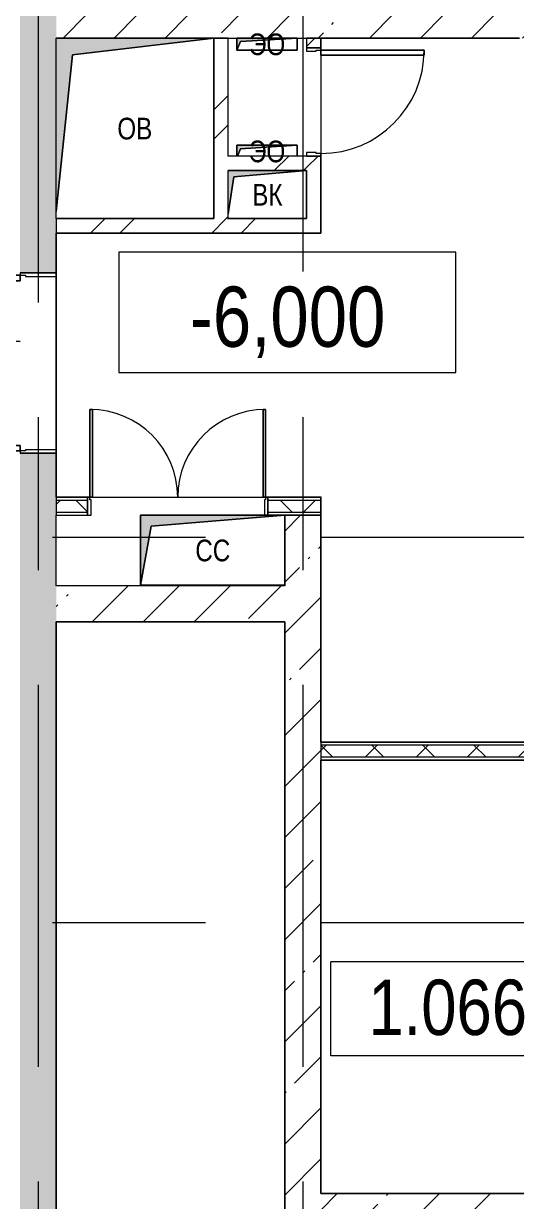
# Model space of a CAD drawing. Header units: millimetres. Extents: x 46431 to 216095, y -43515 to 31605.
# Drawn here: x 104211 to 108307, y 6202 to 15987 of the extents above; entities that cross this region are included whole.
import ezdxf

# ---------------------------------------------------------------- set-up
doc = ezdxf.new("R2010")
doc.units = ezdxf.units.MM
doc.linetypes.add('Осевые', pattern=[6350, 1270, -952.5, 3175, -952.5])
for name, color, linetype, lineweight in [('Высотные отметки', 7, 'Continuous', 9), ('Двери', 7, 'Continuous', 9), ('Каркас_Импост', 7, 'Continuous', 9), ('Марки помещений', 7, 'Continuous', 9), ('Обобщенные модели', 7, 'Continuous', 9), ('Общие ребра', 7, 'Continuous', 9), ('Оси-2', 7, 'Осевые', 9), ('Панель', 7, 'Continuous', 9), ('Перекрытия', 7, 'Continuous', 9), ('Стены', 7, 'Continuous', 9), ('Стены-1', 7, 'Continuous', 18), ('Типовые аннотации', 7, 'Continuous', 9), ('Штриховка разреза-3', 7, 'Continuous', 9), ('Элементы узлов', 7, 'Continuous', 9), ('Элементы узлов-1', 7, 'Continuous', 5)]:
    doc.layers.add(name, color=color, linetype=linetype, lineweight=lineweight)
doc.styles.add('Arial', font='Arial.ttf', dxfattribs={"width": 0.8, "height": 180})
doc.styles.add('Arial Narrow', font='Arial Narrow.ttf', dxfattribs={"height": 500})
doc.styles.add('Arial Narrow_1', font='Arial Narrow.ttf', dxfattribs={"height": 460})
pattern_1 = [(45, (0, 0), (-424.264, 424.264), [600, -100, 20, -100]), (45, (0, 424), (-424.264, 424.264), [])]
pattern_2 = [(45, (0, 0), (-212.132, 212.132), []), (135, (0, 0), (-212.132, -212.132), [])]
pattern_3 = [(45, (0, 0), (-502.8943, 502.8943), []), (45, (0, 762), (-502.8943, 502.8943), [])]

# ---------------------------------------------------------------- blocks, each defined once
blk = doc.blocks.new('Дверь - Полуторная_001 - ДВ3_20-15-6256105-План 1-го этажа на отм_ -6_000')
at = {"layer": 'Двери'}
for p, q in [((-684, 1059), (-729, 1059)), ((-729, 1059), (-729, 150)), ((-684, 150), (-684, 1059)), ((684, 150), (684, 699)), ((684, 699), (729, 699)), ((729, 699), (729, 150)), ((-729, 150), (-684, 150)), ((729, 150), (684, 150))]:
    blk.add_line(p, q, dxfattribs=at)
for centre, radius, start, end in [((-729, 150), 909, 360, 90), ((729, 150), 549, 90, 180)]:
    blk.add_arc(centre, radius, start, end, dxfattribs=at)
at = {"layer": 'Каркас_Импост'}
for p, q in [((-730, 150), (-750, 150)), ((-750, 150), (-750, -150)), ((-730, 105), (-730, 150)), ((-720, 105), (-730, 105)), ((-720, -150), (-720, 105)), ((730, 105), (720, 105)), ((720, 105), (720, -150)), ((750, 150), (730, 150)), ((730, 150), (730, 105)), ((750, -150), (750, 150)), ((-750, -150), (-720, -150)), ((720, -150), (750, -150))]:
    blk.add_line(p, q, dxfattribs=at)
at = {"layer": 'Панель'}
for p, q in [((-729, 1059), (-684, 1059)), ((-729, 150), (-729, 1059)), ((-684, 1059), (-684, 150)), ((684, 699), (684, 150)), ((729, 699), (684, 699)), ((729, 150), (729, 699)), ((-684, 150), (-729, 150)), ((684, 150), (729, 150))]:
    blk.add_line(p, q, dxfattribs=at)
blk = doc.blocks.new('Дверь - Двупольная_без ручек - ДТ1 21-15-6161256-План 1-го этажа на отм_ -6_000')
at = {"layer": 'Двери'}
for p, q in [((-709, 804), (-729, 804)), ((-729, 804), (-729, 75)), ((-709, 75), (-709, 804)), ((709, 75), (709, 804)), ((709, 804), (729, 804)), ((729, 804), (729, 75)), ((-729, 75), (-709, 75)), ((729, 75), (709, 75))]:
    blk.add_line(p, q, dxfattribs=at)
for centre, start, end in [((-729, 75), 360, 90), ((729, 75), 90, 180)]:
    blk.add_arc(centre, 729, start, end, dxfattribs=at)
at = {"layer": 'Каркас_Импост'}
for p, q in [((-730, 75), (-750, 75)), ((-750, 75), (-750, -75)), ((-730, 55), (-730, 75)), ((-720, 55), (-730, 55)), ((-720, -75), (-720, 55)), ((730, 55), (720, 55)), ((720, 55), (720, -75)), ((750, 75), (730, 75)), ((730, 75), (730, 55)), ((750, -75), (750, 75)), ((-750, -75), (-720, -75)), ((720, -75), (750, -75))]:
    blk.add_line(p, q, dxfattribs=at)
at = {"layer": 'Панель'}
for p, q in [((-729, 804), (-709, 804)), ((-729, 75), (-729, 804)), ((-709, 804), (-709, 75)), ((709, 804), (709, 75)), ((729, 804), (709, 804)), ((729, 75), (729, 804)), ((-709, 75), (-729, 75)), ((709, 75), (729, 75))]:
    blk.add_line(p, q, dxfattribs=at)
blk = doc.blocks.new('Дверь - Однопольная без ручки - ДТ2_21х9-6208814-План 1-го этажа на отм_ -6_000')
at = {"layer": 'Двери'}
for p, q in [((-389, 918), (-429, 918)), ((-429, 918), (-429, 60)), ((-389, 60), (-389, 918)), ((-429, 60), (-389, 60))]:
    blk.add_line(p, q, dxfattribs=at)
blk.add_arc((-429, 60), 858, 360, 90, dxfattribs=at)
at = {"layer": 'Каркас_Импост'}
for p, q in [((-430, 60), (-450, 60)), ((-450, 60), (-450, -60)), ((-430, 20), (-430, 60)), ((-420, 20), (-430, 20)), ((-420, -60), (-420, 20)), ((430, 20), (420, 20)), ((420, 20), (420, -60)), ((450, 60), (430, 60)), ((430, 60), (430, 20)), ((450, -60), (450, 60)), ((-450, -60), (-420, -60)), ((420, -60), (450, -60))]:
    blk.add_line(p, q, dxfattribs=at)
at = {"layer": 'Панель'}
for p, q in [((-429, 918), (-389, 918)), ((-429, 60), (-429, 918)), ((-389, 918), (-389, 60)), ((-389, 60), (-429, 60))]:
    blk.add_line(p, q, dxfattribs=at)
blk = doc.blocks.new('170_ОтверстиеПрямоугольноеВертикальное - 170_ОтверстиеПрямоугольноеВертикальное-5689006-План 1-го этажа на отм_ -6_000')
at = {"layer": 'Обобщенные модели'}
for p, q in [((-652, 750), (658, 750)), ((658, 750), (658, -750)), ((658, -750), (-652, -750))]:
    blk.add_line(p, q, dxfattribs=at)
blk = doc.blocks.new('170_ОтверстиеПрямоугольноеВертикальное - 170_ОтверстиеПрямоугольноеВертикальное-5689004-План 1-го этажа на отм_ -6_000')
at = {"layer": 'Обобщенные модели'}
for p, q in [((-322, 200), (328, 200)), ((328, 200), (328, -200)), ((328, -200), (-328, -200))]:
    blk.add_line(p, q, dxfattribs=at)
blk = doc.blocks.new('170_ОтверстиеПрямоугольноеВертикальное - 170_ОтверстиеПрямоугольноеВертикальное-5688954-План 1-го этажа на отм_ -6_000')
at = {"layer": 'Обобщенные модели'}
for p, q in [((-600, -290), (-600, 290)), ((-600, 290), (600, 290)), ((600, 290), (600, -290)), ((600, -290), (-600, -290))]:
    blk.add_line(p, q, dxfattribs=at)
blk = doc.blocks.new('170_ОтверстиеПрямоугольноеВертикальное - 170_ОтверстиеПрямоугольноеВертикальное-V21-План 1-го этажа на отм_ -6_000')
at = {"layer": 'Обобщенные модели'}
for p, q in [((-250, -40), (-250, 50)), ((-250, 50), (250, 50)), ((250, 50), (250, -40))]:
    blk.add_line(p, q, dxfattribs=at)
blk = doc.blocks.new('170_ОтверстиеПрямоугольноеВертикальное - 170_ОтверстиеПрямоугольноеВертикальное-V23-План 1-го этажа на отм_ -6_000')
at = {"layer": 'Обобщенные модели'}
for p, q in [((-250, -50), (-250, 50)), ((-250, 50), (250, 50)), ((250, 50), (250, -50)), ((250, -50), (-250, -50))]:
    blk.add_line(p, q, dxfattribs=at)
blk = doc.blocks.new('Высотные отметки - Высотная отметка - Рамка_14мм длина-4459141-План 1-го этажа на отм_ -6_000')
at = {"layer": 'Высотные отметки'}
for p, q in [((7, 5), (-7, 5)), ((-7, 5), (-7, 0)), ((7, 0), (7, 5)), ((-7, 0), (7, 0))]:
    blk.add_line(p, q, dxfattribs=at)
blk = doc.blocks.new('Марка помещения_Р - Марка помещения-4575829-План 1-го этажа на отм_ -6_000')
at = {"layer": 'Марки помещений'}
for p, q in [((-4.79375, -1.95625), (-4.79375, 1.95625)), ((4.79375, 1.95625), (-4.79375, 1.95625)), ((4.79375, -1.95625), (4.79375, 1.95625)), ((4.79375, -1.95625), (-4.79375, -1.95625))]:
    blk.add_line(p, q, dxfattribs=at)

msp = doc.modelspace()

# ---------------------------------------------------------------- hatches: boundary and pattern name
at = {"layer": 'Штриховка разреза-3'}
h = msp.add_hatch(dxfattribs=at)
h.set_pattern_fill('FP_4', color=256, style=0, pattern_type=2)
h.set_pattern_definition(pattern_1)
h.paths.add_polyline_path([(104181.6, -31382.9), (104481.6, -31382.9), (104481.6, -22832.9), (104181.6, -22832.9), (104181.6, -29228.7)], flags=0)
h.paths.add_polyline_path([(104481.6, -21632.9), (104481.6, 12417.1), (104181.6, 12417.1), (104181.6, -21632.9)], flags=0)
h.paths.add_polyline_path([(104181.6, 13917.1), (104481.6, 13917.1), (104481.6, 25417.1), (104181.6, 25417.1), (104181.6, 14287.1)], flags=0)
h = msp.add_hatch(dxfattribs=at)
h.set_pattern_fill('FP_4', color=256, style=0, pattern_type=2)
h.set_pattern_definition(pattern_1)
h.paths.add_polyline_path([(108481.6, 15867.1), (108481.6, 24217.1), (108281.6, 24217.1), (108281.6, 15867.1), (108456.6, 15867.1)], flags=0)
h.paths.add_polyline_path([(108281.6, 25117.1), (108481.6, 25117.1), (108481.6, 25414.6), (108281.6, 25412.6), (108281.6, 25361.6)], flags=0)
h = msp.add_hatch(dxfattribs=at)
h.set_pattern_fill('FP_4', color=256, style=0, pattern_type=2)
h.set_pattern_definition(pattern_1)
h.paths.add_polyline_path([(104481.6, 15867.1), (108281.6, 15867.1), (108281.6, 16067.1), (104481.6, 16067.1)], flags=0)
h = msp.add_hatch(dxfattribs=at)
h.set_pattern_fill('FP_3', color=256, style=0, pattern_type=2)
h.set_pattern_definition(pattern_3)
h.paths.add_polyline_path([(105791.6, 14367.1), (105911.6, 14367.1), (105911.6, 15867.1), (105791.6, 15867.1), (105791.6, 14934.2)], flags=0)
h = msp.add_hatch(dxfattribs=at)
h.set_pattern_fill('FP_3', color=256, style=0, pattern_type=2)
h.set_pattern_definition(pattern_3)
h.paths.add_polyline_path([(106681.6, 14367.1), (106681.6, 14887.1), (106561.6, 14887.1), (106561.6, 14367.1)], flags=0)
h.paths.add_polyline_path([(106561.6, 15787.1), (106681.6, 15787.1), (106681.6, 15867.1), (106561.6, 15867.1)], flags=0)
h = msp.add_hatch(dxfattribs=at)
h.set_pattern_fill('FP_3', color=256, style=0, pattern_type=2)
h.set_pattern_definition(pattern_3)
h.paths.add_polyline_path([(106561.6, 14767.1), (106561.6, 14887.1), (105911.6, 14887.1), (105911.6, 14767.1)], flags=0)
h = msp.add_hatch(dxfattribs=at)
h.set_pattern_fill('FP_3', color=256, style=0, pattern_type=2)
h.set_pattern_definition(pattern_3)
h.paths.add_polyline_path([(106681.6, 14247.1), (106681.6, 14367.1), (104481.6, 14367.1), (104481.6, 14247.1), (105603.8, 14247.1)], flags=0)
h = msp.add_hatch(dxfattribs=at)
h.set_pattern_fill('FP_1', color=256, style=0, pattern_type=2)
h.set_pattern_definition(pattern_2)
h.paths.add_polyline_path([(106681.6, 11927.1), (106681.6, 12027.1), (106241.6, 12027.1), (106241.6, 11927.1)], flags=0)
h.paths.add_polyline_path([(104741.6, 11927.1), (104741.6, 12027.1), (104481.6, 12027.1), (104481.6, 11927.1)], flags=0)
h = msp.add_hatch(dxfattribs=at)
h.set_pattern_fill('FP_4', color=256, style=0, pattern_type=2)
h.set_pattern_definition(pattern_1)
h.paths.add_polyline_path([(106381.6, 5967.1), (106681.6, 5967.1), (106681.6, 11902.1), (106381.6, 11902.1), (106381.6, 7573.7)], flags=0)
h = msp.add_hatch(dxfattribs=at)
h.set_pattern_fill('FP_4', color=256, style=0, pattern_type=2)
h.set_pattern_definition(pattern_1)
h.paths.add_polyline_path([(104481.6, 11017.1), (106381.6, 11017.1), (106381.6, 11317.1), (104481.6, 11317.1), (104481.6, 11254)], flags=0)
h = msp.add_hatch(dxfattribs=at)
h.set_pattern_fill('FP_1', color=256, style=0, pattern_type=2)
h.set_pattern_definition(pattern_2)
h.paths.add_polyline_path([(106681.6, 9892.1), (109081.6, 9892.1), (109081.6, 9992.1), (106681.6, 9992.1)], flags=0)
h.paths.add_polyline_path([(116351.6, 9892.1), (116351.6, 9992.1), (113831.6, 9992.1), (113831.6, 9892.1), (116251.6, 9892.1)], flags=0)
h.paths.add_polyline_path([(112681.6, 9892.1), (112931.6, 9892.1), (112931.6, 9992.1), (112331.6, 9992.1), (112331.6, 9892.1), (112581.6, 9892.1)], flags=0)
h.paths.add_polyline_path([(110506.6, 9892.1), (111431.6, 9892.1), (111431.6, 9992.1), (109981.6, 9992.1), (109981.6, 9892.1), (110406.6, 9892.1)], flags=0)
h = msp.add_hatch(dxfattribs=at)
h.set_pattern_fill('FP_4', color=256, style=0, pattern_type=2)
h.set_pattern_definition(pattern_1)
h.paths.add_polyline_path([(122551.6, 5967.1), (128781.6, 5967.1), (128781.6, 6267.1), (106681.6, 6267.1), (106681.6, 5967.1), (122431.6, 5967.1)], flags=0)
at = {"layer": 'Элементы узлов-1'}
for points in [[(104481.6, 14424.9), (104616.4, 15726.3), (105791.6, 15867.1), (104481.6, 15867.1), (104481.6, 14437.1)], [(105983.6, 15767.1), (106013.6, 15837.1), (106483.6, 15867.1), (105983.6, 15867.1)], [(105987.9, 14887.1), (106013.6, 14947.1), (106483.6, 14977.1), (105983.6, 14977.1), (105983.6, 14887.1)], [(105911.6, 14406.5), (105958.4, 14714.3), (106561.6, 14767.1), (105911.6, 14767.1), (105911.6, 14761.1)], [(105181.6, 11322.1), (105270.6, 11813.1), (106381.6, 11902.1), (105181.6, 11902.1)]]:
    msp.add_hatch(color=256, dxfattribs=at).paths.add_polyline_path(points, flags=0)

# ---------------------------------------------------------------- linework, layer by layer
at = {"layer": 'Общие ребра'}
for p, q in [((106681.6, 15787.1), (106681.6, 15867.1)), ((106681.6, 14367.1), (106681.6, 14887.1)), ((104481.6, 14367.1), (104481.6, 14247.1)), ((104481.6, 13917.1), (104481.6, 14242.1)), ((104481.6, 14242.1), (104481.6, 13917.1)), ((104481.6, 12052.1), (104481.6, 12417.1)), ((104481.6, 12417.1), (104481.6, 12052.1)), ((104481.6, 12052.1), (104481.6, 12027.1)), ((104741.6, 12052.1), (104483.6, 12052.1)), ((104483.6, 12052.1), (104741.6, 12052.1)), ((106681.6, 12052.1), (106241.6, 12052.1)), ((106241.6, 12052.1), (106681.6, 12052.1)), ((104481.6, 12027.1), (104741.6, 12027.1)), ((104481.6, 12027.1), (104481.6, 11927.1)), ((106241.6, 12027.1), (106681.6, 12027.1)), ((104481.6, 11927.1), (104481.6, 11902.1)), ((104481.6, 11927.1), (104741.6, 11927.1)), ((106241.6, 11927.1), (106681.6, 11927.1)), ((106681.6, 10017.1), (106681.6, 9992.1)), ((109081.6, 9992.1), (106681.6, 9992.1)), ((106681.6, 9992.1), (106681.6, 9892.1)), ((109081.6, 10017.1), (106683.6, 10017.1)), ((109081.6, 9892.1), (106681.6, 9892.1)), ((106681.6, 9892.1), (106681.6, 9867.1)), ((106683.6, 9867.1), (109081.6, 9867.1))]:
    msp.add_line(p, q, dxfattribs=at)
at = {"layer": 'Оси-2'}
for p, q in [((104331.6, 25417.1), (104331.6, -41737.8)), ((106531.6, 25417.1), (106531.6, -41733.9)), ((150171.6, 11717.1), (50527.1, 11717.1)), ((150171.6, 8517.1), (50527.1, 8517.1))]:
    msp.add_line(p, q, dxfattribs=at)
at = {"layer": 'Перекрытия'}
for p, q in [((108331.6, 15867.1), (106681.6, 15867.1)), ((106681.6, 15867.1), (106681.6, 14247.1)), ((106681.6, 14247.1), (104481.6, 14247.1)), ((104481.6, 14247.1), (104481.6, 14217.1)), ((104481.6, 14217.1), (104481.6, 12052.1)), ((104481.6, 13917.1), (104181.6, 13917.1)), ((104481.6, 12417.1), (104481.6, 13917.1)), ((104181.6, 12417.1), (104481.6, 12417.1)), ((104481.6, 12052.1), (106681.6, 12052.1)), ((106681.6, 12052.1), (106681.6, 10017.1)), ((106381.6, 11017.1), (104481.6, 11017.1)), ((104481.6, 11017.1), (104481.6, -18382.9)), ((106381.6, 5967.1), (106381.6, 11017.1)), ((106681.6, 10017.1), (111431.6, 10017.1)), ((110381.6, 9867.1), (106681.6, 9867.1)), ((106681.6, 9867.1), (106681.6, 6267.1)), ((106681.6, 6267.1), (110381.6, 6267.1))]:
    msp.add_line(p, q, dxfattribs=at)
at = {"layer": 'Стены'}
for p, q in [((104181.6, 13917.1), (104481.6, 13917.1)), ((104481.6, 13917.1), (104481.6, 12417.1)), ((104481.6, 12417.1), (104181.6, 12417.1))]:
    msp.add_line(p, q, dxfattribs=at)
at = {"layer": 'Стены-1'}
for p, q in [((104481.6, 14367.1), (104481.6, 15867.1)), ((104481.6, 15867.1), (108281.6, 15867.1)), ((105791.6, 15867.1), (105791.6, 14367.1)), ((105911.6, 15867.1), (105791.6, 15867.1)), ((105911.6, 14887.1), (105911.6, 15867.1)), ((106561.6, 15867.1), (106561.6, 15787.1)), ((106681.6, 15867.1), (106561.6, 15867.1)), ((108281.6, 15867.1), (108331.6, 15867.1)), ((106561.6, 15787.1), (106681.6, 15787.1)), ((106561.6, 14887.1), (105911.6, 14887.1)), ((106681.6, 14887.1), (106561.6, 14887.1)), ((105911.6, 14367.1), (105911.6, 14767.1)), ((105911.6, 14767.1), (106561.6, 14767.1)), ((106561.6, 14767.1), (106561.6, 14367.1)), ((105791.6, 14367.1), (104481.6, 14367.1)), ((106561.6, 14367.1), (105911.6, 14367.1)), ((106681.6, 14247.1), (106681.6, 14367.1)), ((104481.6, 14242.1), (104481.6, 14247.1)), ((104481.6, 14247.1), (106681.6, 14247.1)), ((104483.6, 13917.1), (104483.6, 14242.1)), ((104181.6, 13917.1), (104481.6, 13917.1)), ((104481.6, 13917.1), (104483.6, 13917.1)), ((104481.6, 12417.1), (104181.6, 12417.1)), ((104483.6, 12417.1), (104481.6, 12417.1)), ((104483.6, 12054.1), (104483.6, 12417.1)), ((104483.6, 12052.1), (104481.6, 12052.1)), ((104481.6, 12052.1), (104483.6, 12052.1)), ((104741.6, 12054.1), (104483.6, 12054.1)), ((104741.6, 12052.1), (104741.6, 12054.1)), ((104741.6, 11902.1), (104741.6, 12052.1)), ((106683.6, 12054.1), (106241.6, 12054.1)), ((106241.6, 12054.1), (106241.6, 12052.1)), ((106241.6, 12052.1), (106241.6, 11902.1)), ((106681.6, 11902.1), (106681.6, 12052.1)), ((106683.6, 12052.1), (106683.6, 12054.1)), ((104481.6, 11317.1), (104481.6, 11902.1)), ((104481.6, 11902.1), (104741.6, 11902.1)), ((106241.6, 11902.1), (106681.6, 11902.1)), ((106381.6, 11902.1), (106381.6, 11317.1)), ((106681.6, 11902.1), (106381.6, 11902.1)), ((106681.6, 10017.1), (106681.6, 11902.1)), ((106381.6, 11317.1), (104481.6, 11317.1)), ((104481.6, -18382.9), (104481.6, 11017.1)), ((104481.6, 11017.1), (106381.6, 11017.1)), ((104481.6, 11017.1), (104481.6, -18382.9)), ((104483.6, 11017.1), (104481.6, 11017.1)), ((104483.6, -18380.9), (104483.6, 11015.1)), ((106381.6, 11017.1), (106381.6, 5967.1)), ((106683.6, 10017.1), (106681.6, 10017.1)), ((106681.6, 6267.1), (106681.6, 9867.1)), ((106681.6, 9867.1), (106683.6, 9867.1)), ((116236.6, 6267.1), (106681.6, 6267.1))]:
    msp.add_line(p, q, dxfattribs=at)
at = {"layer": 'Элементы узлов'}
for p, q in [((105791.6, 15867.1), (104481.6, 15867.1)), ((105791.6, 15867.1), (104616.4, 15726.3)), ((104616.4, 15726.3), (105791.6, 15867.1)), ((105791.6, 14367.1), (105791.6, 15867.1)), ((106483.6, 15867.1), (105983.6, 15867.1)), ((105983.6, 15867.1), (105983.6, 15767.1)), ((106483.6, 15867.1), (106013.6, 15837.1)), ((106013.6, 15837.1), (106483.6, 15867.1)), ((106483.6, 15767.1), (106483.6, 15867.1)), ((106013.6, 15837.1), (105983.6, 15767.1)), ((105983.6, 15767.1), (106013.6, 15837.1)), ((105983.6, 15767.1), (106483.6, 15767.1)), ((104616.4, 15726.3), (104481.6, 14424.9)), ((104481.6, 14424.9), (104616.4, 15726.3)), ((106483.6, 14977.1), (105983.6, 14977.1)), ((105983.6, 14977.1), (105983.6, 14887.1)), ((106483.6, 14977.1), (106013.6, 14947.1)), ((106013.6, 14947.1), (106483.6, 14977.1)), ((106483.6, 14887.1), (106483.6, 14977.1)), ((106013.6, 14947.1), (105987.9, 14887.1)), ((105987.9, 14887.1), (106013.6, 14947.1)), ((106561.6, 14767.1), (105911.6, 14767.1)), ((105958.4, 14714.3), (105911.6, 14406.5)), ((105911.6, 14406.5), (105958.4, 14714.3)), ((106561.6, 14767.1), (105958.4, 14714.3)), ((105958.4, 14714.3), (106561.6, 14767.1)), ((106561.6, 14367.1), (106561.6, 14767.1)), ((104481.6, 14367.1), (105791.6, 14367.1)), ((105905.6, 14367.1), (106561.6, 14367.1)), ((106381.6, 11902.1), (105181.6, 11902.1)), ((105181.6, 11902.1), (105181.6, 11322.1)), ((106381.6, 11902.1), (105270.6, 11813.1)), ((105270.6, 11813.1), (106381.6, 11902.1)), ((106381.6, 11322.1), (106381.6, 11902.1)), ((105270.6, 11813.1), (105181.6, 11322.1)), ((105181.6, 11322.1), (105270.6, 11813.1)), ((105181.6, 11322.1), (106381.6, 11322.1))]:
    msp.add_line(p, q, dxfattribs=at)

# ---------------------------------------------------------------- block references
at = {"layer": 'Высотные отметки', "xscale": 199.9999999999999, "yscale": 199.9999999999999, "zscale": 199.9999999999999}
msp.add_blockref('Высотные отметки - Высотная отметка - Рамка_14мм длина-4459141-План 1-го этажа на отм_ -6_000', (106401.8, 13087.9), dxfattribs=at)
at = {"layer": 'Двери'}
for name, p, rotation in [('Дверь - Однопольная без ручки - ДТ2_21х9-6208814-План 1-го этажа на отм_ -6_000', (106621.6, 15337.1), 270), ('Дверь - Полуторная_001 - ДВ3_20-15-6256105-План 1-го этажа на отм_ -6_000', (104331.6, 13167.1), 90)]:
    msp.add_blockref(name, p, dxfattribs=dict(at, rotation=rotation))
msp.add_blockref('Дверь - Двупольная_без ручек - ДТ1 21-15-6161256-План 1-го этажа на отм_ -6_000', (105491.6, 11977.1), dxfattribs=at)
at = {"layer": 'Марки помещений', "xscale": 199.9999999999999, "yscale": 199.9999999999999, "zscale": 199.9999999999999}
msp.add_blockref('Марка помещения_Р - Марка помещения-4575829-План 1-го этажа на отм_ -6_000', (107723.9, 7802.8), dxfattribs=at)
at = {"layer": 'Элементы узлов'}
for name, p in [('170_ОтверстиеПрямоугольноеВертикальное - 170_ОтверстиеПрямоугольноеВертикальное-5689006-План 1-го этажа на отм_ -6_000', (105133.6, 15117.1)), ('170_ОтверстиеПрямоугольноеВертикальное - 170_ОтверстиеПрямоугольноеВертикальное-V23-План 1-го этажа на отм_ -6_000', (106233.6, 15817.1)), ('170_ОтверстиеПрямоугольноеВертикальное - 170_ОтверстиеПрямоугольноеВертикальное-V21-План 1-го этажа на отм_ -6_000', (106233.6, 14927.1)), ('170_ОтверстиеПрямоугольноеВертикальное - 170_ОтверстиеПрямоугольноеВертикальное-5689004-План 1-го этажа на отм_ -6_000', (106233.6, 14567.1)), ('170_ОтверстиеПрямоугольноеВертикальное - 170_ОтверстиеПрямоугольноеВертикальное-5688954-План 1-го этажа на отм_ -6_000', (105781.6, 11612.1))]:
    msp.add_blockref(name, p, dxfattribs=at)

# ---------------------------------------------------------------- texts
at = {"layer": 'Марки помещений', "insert": (107076, 8044.7), "char_height": 460, "width": 1587.341, "attachment_point": 1, "style": 'Arial Narrow_1'}
msp.add_mtext('1.066', dxfattribs=at)
at = {"layer": 'Типовые аннотации', "char_height": 180, "attachment_point": 1, "style": 'Arial'}
for s, insert, width in [('ЭО', (106084.2, 15905.1), 371.983), ('ОВ', (104989.8, 15205.1), 359.156), ('ЭО', (106084.2, 15015.1), 371.983), ('ВК', (106111.4, 14655.1), 307.848), ('СС', (105637.8, 11700.1), 359.156)]:
    msp.add_mtext(s, dxfattribs=dict(at, insert=insert, width=width))

# ---------------------------------------------------------------- next in the draw order: texts
at = {"layer": 'Высотные отметки', "insert": (105593.3, 13802.3), "char_height": 500, "width": 1940.404, "attachment_point": 1, "line_spacing_factor": 0.974696, "style": 'Arial Narrow', "bg_fill": 3, "box_fill_scale": 1.25, "bg_fill_color": 256, "bg_fill_true_color": 13158600, "bg_fill_transparency": 0}
msp.add_mtext('-6,000', dxfattribs=at)

doc.saveas('drawing.dxf')
